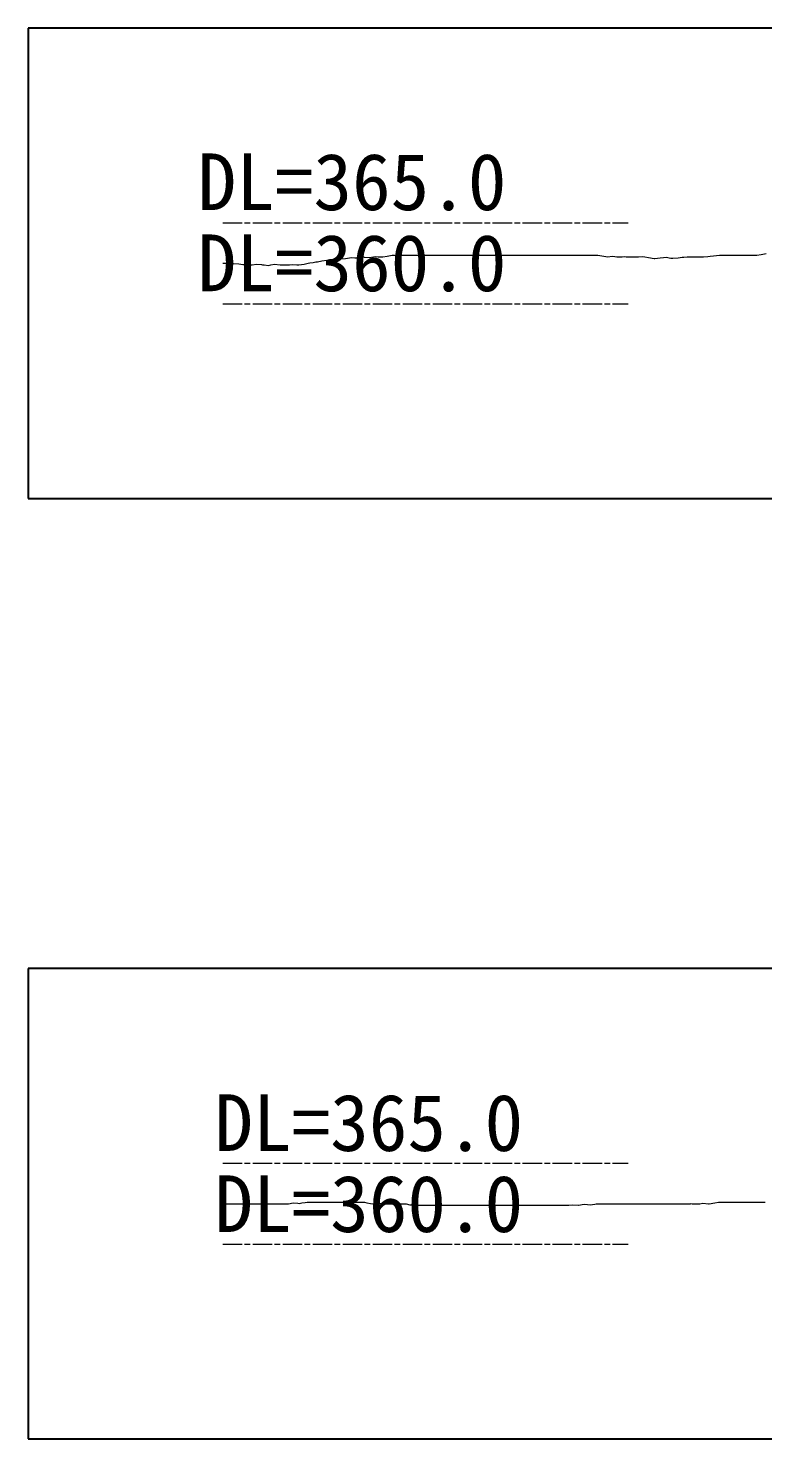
# Model space of a CAD drawing. Header units: millimetres. Extents: x 468560 to 900835, y -713847 to -431684.
# Drawn here: x 776335 to 821649, y -531847 to -444847 of the extents above; entities that cross this region are included whole.
import ezdxf

# ---------------------------------------------------------------- set-up
doc = ezdxf.new("R2010")
doc.units = ezdxf.units.MM
doc.header["$LTSCALE"] = 100
doc.linetypes.add('SXF_一点短鎖線', pattern=[9.25, 6, -1.5, 0.25, -1.5])
doc.linetypes.add('SXF_一点鎖線', pattern=[18.5, 12, -1.5, 3.5, -1.5])
for name, color, linetype, lineweight in [('D-BGD', 7, 'Continuous', 13), ('D-BMK', 2, 'SXF_一点短鎖線', 13), ('D-BMK-HTXT', 7, 'Continuous', 13)]:
    doc.layers.add(name, color=color, linetype=linetype, lineweight=lineweight)
doc.layers.add('横断ビュー', color=7, linetype='Continuous')
doc.styles.add('MS ゴシック', font='MS Gothic.ttf')
doc.styles.get("Standard").update_dxf_attribs({"font": 'txt', "bigfont": 'extfont2.shx'})

msp = doc.modelspace()

# ---------------------------------------------------------------- linework, layer by layer
at = {"layer": 'D-BGD', "color": 7, "linetype": 'Continuous', "lineweight": 13}
for p, q in [((788335.1085474063, -459346.9212089977), (788412.6737173069, -459346.9212089977)), ((788412.6737173069, -459346.9212089977), (788892.6778538767, -459346.9212089977)), ((788892.6778538767, -459346.9212089977), (788954.0901757944, -459353.0421688608)), ((788954.0901757944, -459353.0421688608), (788989.390796775, -459356.5605781577)), ((788989.390796775, -459356.5605781577), (789320.3031549323, -459389.5425791717)), ((793348.6459255163, -459391.0470925621), (793603.1274324749, -459346.9212089977)), ((793603.1274324749, -459346.9212089977), (793714.8589046542, -459327.5475028581)), ((793714.8589046542, -459327.5475028581), (793909.237613814, -459293.843158727)), ((793909.237613814, -459293.843158727), (794081.0718837995, -459264.047913169)), ((794081.0718837995, -459264.047913169), (794179.8445119355, -459246.9212089977)), ((794179.8445119355, -459246.9212089977), (794447.2848629374, -459200.5483234799)), ((794447.2848629374, -459200.5483234799), (794756.5615913961, -459146.9212089977)), ((794756.5615913961, -459146.9212089977), (794912.5495658014, -459119.8736357666)), ((794912.5495658014, -459119.8736357666), (795333.2786708567, -459088.8552360139)), ((795333.2786708567, -459088.8552360139), (795545.923800366, -459073.1778998128)), ((795545.923800366, -459073.1778998128), (795909.9957503174, -459046.3365685469)), ((795909.9957503174, -459046.3365685469), (795912.1367795188, -459046.5499647087)), ((795912.1367795188, -459046.5499647087), (795915.8615177963, -459045.9041128061)), ((795915.8615177963, -459045.9041128061), (796278.3497586567, -458983.0503750197)), ((796278.3497586567, -458983.0503750197), (796486.712829778, -459003.8179010875)), ((796486.712829778, -459003.8179010875), (796644.562737802, -459019.5507853231)), ((796644.562737802, -459019.5507853231), (796919.1734697837, -458971.9345898381)), ((796919.1734697837, -458971.9345898381), (797010.7757169474, -458956.0511956341)), ((797010.7757169474, -458956.0511956341), (797063.429909246, -458961.2992336131)), ((797063.429909246, -458961.2992336131), (797376.9886960853, -458992.551605945)), ((797376.9886960853, -458992.551605945), (797640.1469886992, -458946.9212089977)), ((797640.1469886992, -458946.9212089977), (797743.2016752306, -458929.0520162485)), ((797743.2016752306, -458929.0520162485), (797922.4854217712, -458946.9212089977)), ((797922.4854217712, -458946.9212089977), (798109.4146543685, -458946.9212089977)), ((798109.4146543685, -458946.9212089977), (798216.8640681673, -458946.9212089977)), ((798216.8640681673, -458946.9212089977), (798475.6276335213, -458902.0528368703)), ((798475.6276335213, -458902.0528368703), (798793.5811476279, -458846.9212089977)), ((798793.5811476279, -458846.9212089977), (798841.8406126592, -458846.9212089977)), ((798841.8406126592, -458846.9212089977), (798925.7973737661, -458846.9212089977)), ((798925.7973737661, -458846.9212089977), (799208.0535917971, -458875.0536574773)), ((799208.0535917971, -458875.0536574773), (799370.2982270885, -458846.9212089977)), ((799370.2982270885, -458846.9212089977), (799574.2665709499, -458846.9212089977)), ((799574.2665709499, -458846.9212089977), (799929.1093257461, -458846.9212089977)), ((799929.1093257461, -458846.9212089977), (799940.4795500878, -458846.9212089977)), ((799940.4795500878, -458846.9212089977), (799947.0153065491, -458846.9212089977)), ((799947.0153065491, -458846.9212089977), (800306.6925292332, -458846.9212089977)), ((800306.6925292332, -458846.9212089977), (800523.7323860172, -458846.9212089977)), ((800523.7323860172, -458846.9212089977), (800672.9055083785, -458846.9212089977)), ((800672.9055083785, -458846.9212089977), (800932.4212777335, -458846.9212089977)), ((800932.4212777335, -458846.9212089977), (801039.1184875164, -458846.9212089977)), ((801039.1184875164, -458846.9212089977), (801100.4494654704, -458846.9212089977)), ((801100.4494654704, -458846.9212089977), (801405.3314666618, -458846.9212089977)), ((801405.3314666618, -458846.9212089977), (801677.1665449385, -458846.9212089977)), ((801677.1665449385, -458846.9212089977), (801771.5444457997, -458846.9212089977)), ((801771.5444457997, -458846.9212089977), (801935.7332297284, -458846.9212089977)), ((801935.7332297284, -458846.9212089977), (802137.7574249525, -458846.9212089977)), ((802137.7574249525, -458846.9212089977), (802253.8836243991, -458846.9212089977)), ((802253.8836243991, -458846.9212089977), (802503.9704040904, -458846.9212089977)), ((802503.9704040904, -458846.9212089977), (802830.6007038597, -458846.9212089977)), ((802830.6007038597, -458846.9212089977), (802870.1833832283, -458846.9212089977)), ((802870.1833832283, -458846.9212089977), (802939.0451817233, -458846.9212089977)), ((802939.0451817233, -458846.9212089977), (803236.396362381, -458846.9212089977)), ((803236.396362381, -458846.9212089977), (803407.3177833203, -458846.9212089977)), ((803407.3177833203, -458846.9212089977), (803942.3571337033, -458846.9212089977)), ((803942.3571337033, -458846.9212089977), (803984.0348627884, -458846.9212089977)), ((803984.0348627884, -458846.9212089977), (804335.0352998022, -458846.9212089977)), ((804335.0352998022, -458846.9212089977), (804560.751942249, -458846.9212089977)), ((804560.751942249, -458846.9212089977), (804701.2482789475, -458846.9212089977)), ((804701.2482789475, -458846.9212089977), (804945.6690856684, -458846.9212089977)), ((804945.6690856684, -458846.9212089977), (805067.4612580854, -458846.9212089977)), ((805067.4612580854, -458846.9212089977), (805137.4690217171, -458846.9212089977)), ((805137.4690217171, -458846.9212089977), (805433.6742372308, -458846.9212089977)), ((805433.6742372308, -458846.9212089977), (805714.1861011777, -458846.9212089977)), ((805714.1861011777, -458846.9212089977), (805799.8872163761, -458846.9212089977)), ((805799.8872163761, -458846.9212089977), (805948.9810376558, -458846.9212089977)), ((805948.9810376558, -458846.9212089977), (806166.100195514, -458846.9212089977)), ((806166.100195514, -458846.9212089977), (806290.9031806383, -458846.9212089977)), ((806290.9031806383, -458846.9212089977), (806532.3131746668, -458846.9212089977)), ((806532.3131746668, -458846.9212089977), (806867.620260099, -458846.9212089977)), ((806867.620260099, -458846.9212089977), (806898.5261538047, -458846.9212089977)), ((806898.5261538047, -458846.9212089977), (806952.2929896507, -458846.9212089977)), ((806952.2929896507, -458846.9212089977), (807444.337339567, -458846.9212089977)), ((807444.337339567, -458846.9212089977), (807955.6049416382, -458846.9212089977)), ((807955.6049416382, -458846.9212089977), (808021.0544190276, -458846.9212089977)), ((808021.0544190276, -458846.9212089977), (808109.5361000989, -458846.9212089977)), ((808109.5361000989, -458846.9212089977), (808597.7714984883, -458846.9212089977)), ((808597.7714984883, -458846.9212089977), (808958.9168936107, -458846.9212089977)), ((808958.9168936107, -458846.9212089977), (809095.8040286545, -458846.9212089977)), ((809095.8040286545, -458846.9212089977), (809174.4885779563, -458846.9212089977)), ((809174.4885779563, -458846.9212089977), (809462.0170078073, -458846.9212089977)), ((809462.0170078073, -458846.9212089977), (809751.205657417, -458846.9212089977)), ((809751.205657417, -458846.9212089977), (809828.2299869452, -458846.9212089977)), ((809828.2299869452, -458846.9212089977), (809962.2288455982, -458846.9212089977)), ((809962.2288455982, -458846.9212089977), (810194.4429660905, -458846.9212089977)), ((810194.4429660905, -458846.9212089977), (810327.9227368776, -458846.9212089977)), ((810327.9227368776, -458846.9212089977), (810560.6559452359, -458846.9212089977)), ((810560.6559452359, -458846.9212089977), (810904.6398163382, -458846.9212089977)), ((810904.6398163382, -458846.9212089977), (810926.8689243738, -458846.9212089977)), ((810926.8689243738, -458846.9212089977), (810965.5407975856, -458846.9212089977)), ((810965.5407975856, -458846.9212089977), (811293.0819035191, -458846.9212089977)), ((811293.0819035191, -458846.9212089977), (811481.3568958063, -458846.9212089977)), ((811481.3568958063, -458846.9212089977), (811968.8527495582, -458931.4506726018)), ((811968.8527495582, -458931.4506726018), (812058.0739752669, -458938.0285385228)), ((812058.0739752669, -458938.0285385228), (812391.7208409477, -458904.7739894292)), ((812391.7208409477, -458904.7739894292), (812634.791054735, -458946.9212089977)), ((812634.791054735, -458946.9212089977), (812757.933820093, -458946.9212089977)), ((812757.933820093, -458946.9212089977), (812972.1647015456, -458946.9212089977)), ((812972.1647015456, -458946.9212089977), (813124.146799231, -458931.7731688074)), ((813124.146799231, -458931.7731688074), (813211.5081341881, -458946.9212089977)), ((813211.5081341881, -458946.9212089977), (813490.3597783763, -458946.9212089977)), ((813490.3597783763, -458946.9212089977), (813788.2252136562, -458946.9212089977)), ((813788.2252136562, -458946.9212089977), (813856.5727575216, -458946.9212089977)), ((813856.5727575216, -458946.9212089977), (813975.476653533, -458946.9212089977)), ((813975.476653533, -458946.9212089977), (814222.7857366595, -458922.2719378895)), ((814222.7857366595, -458922.2719378895), (814364.9422931094, -458946.9212089977)), ((814364.9422931094, -458946.9212089977), (814588.9987158049, -458985.7715275786)), ((814588.9987158049, -458985.7715275786), (814941.6593725774, -459046.9212089903)), ((814941.6593725774, -459046.9212089903), (814955.2116949502, -459046.9212089903)), ((814955.2116949502, -459046.9212089903), (814978.788605528, -459046.9212089903)), ((814978.788605528, -459046.9212089903), (815321.4246740881, -459012.7707069567)), ((815321.4246740881, -459012.7707069567), (815518.3764520381, -458993.1405433319)), ((815518.3764520381, -458993.1405433319), (815687.6376532335, -458976.2702966533)), ((815687.6376532335, -458976.2702966533), (815982.1005575154, -459027.3287644512)), ((815982.1005575154, -459027.3287644512), (816053.8506323788, -459039.7698863498)), ((816053.8506323788, -459039.7698863498), (816095.0935314987, -459035.6592107988)), ((816095.0935314987, -459035.6592107988), (816420.0636115242, -459003.2694760389)), ((816420.0636115242, -459003.2694760389), (816671.8106109593, -458978.1778782583)), ((816671.8106109593, -458978.1778782583), (816786.2765906621, -458966.7690657354)), ((816786.2765906621, -458966.7690657354), (816985.4125095028, -458946.9212089977)), ((816985.4125095028, -458946.9212089977), (817152.4895698074, -458946.9212089977)), ((817152.4895698074, -458946.9212089977), (817248.5276904199, -458946.9212089977)), ((817248.5276904199, -458946.9212089977), (817518.7025489528, -458946.9212089977)), ((817518.7025489528, -458946.9212089977), (817825.244769888, -458946.9212089977)), ((817825.244769888, -458946.9212089977), (817884.9155280907, -458946.9212089977)), ((817884.9155280907, -458946.9212089977), (817988.7244614977, -458946.9212089977)), ((817988.7244614977, -458946.9212089977), (818251.128507236, -458920.7674244992)), ((818251.128507236, -458920.7674244992), (818401.9618493486, -458905.7338806666)), ((818401.9618493486, -458905.7338806666), (818617.3414863814, -458884.2670141957)), ((818617.3414863814, -458884.2670141957), (818978.6789288092, -458848.252548126)), ((818978.6789288092, -458848.252548126), (818983.5544655193, -458847.7666038848)), ((818983.5544655193, -458847.7666038848), (818992.0364134703, -458846.9212089977)), ((818992.0364134703, -458846.9212089977), (819349.7674446646, -458846.9212089977)), ((819349.7674446646, -458846.9212089977), (819555.3960082773, -458846.9212089977)), ((819555.3960082773, -458846.9212089977), (819715.9804238025, -458846.9212089977)), ((819715.9804238025, -458846.9212089977), (819995.3483654577, -458846.9212089977)), ((819995.3483654577, -458846.9212089977), (820082.1934029553, -458846.9212089977)), ((820082.1934029553, -458846.9212089977), (820132.1130877379, -458846.9212089977)), ((820132.1130877379, -458846.9212089977), (820317.0064286757, -458846.9212089977)), ((820317.0064286757, -458846.9212089977), (820708.830167206, -458846.9212089977)), ((820708.830167206, -458846.9212089977), (820814.6193612311, -458846.9212089977)), ((820814.6193612311, -458846.9212089977), (820998.6603174303, -458846.9212089977)), ((820998.6603174303, -458846.9212089977), (821180.8323403765, -458846.9212089977)), ((821180.8323403765, -458846.9212089977), (821285.5472466741, -458846.9212089977)), ((821285.5472466741, -458846.9212089977), (821547.0453195143, -458801.5786862648)), ((821547.0453195143, -458801.5786862648), (821862.2643261347, -458746.9212089977)), ((789320.3031549323, -459389.5425791717), (789566.1078762356, -459414.0419106907)), ((789566.1078762356, -459414.0419106907), (789686.5161340851, -459426.0429894752)), ((789686.5161340851, -459426.0429894752), (789895.9898058567, -459446.9212089977)), ((789895.9898058567, -459446.9212089977), (790052.729113223, -459446.9212089977)), ((790052.729113223, -459446.9212089977), (790142.8249557037, -459446.9212089977)), ((790142.8249557037, -459446.9212089977), (790418.9420923684, -459399.0438100896)), ((790418.9420923684, -459399.0438100896), (790719.5420351569, -459429.0045757568)), ((790719.5420351569, -459429.0045757568), (790785.1550715063, -459435.5442204005)), ((790785.1550715063, -459435.5442204005), (790899.3017578442, -459446.9212089977)), ((790899.3017578442, -459446.9212089977), (791151.3680506516, -459472.0446307114)), ((791151.3680506516, -459472.0446307114), (791296.2591146249, -459446.9212089977)), ((791296.2591146249, -459446.9212089977), (791517.581029797, -459408.5450410149)), ((791517.581029797, -459408.5450410149), (791872.9761940856, -459443.967240823)), ((791872.9761940856, -459443.967240823), (791883.7940089349, -459445.0454513258)), ((791883.7940089349, -459445.0454513258), (791902.6137098316, -459446.9212089977)), ((791902.6137098316, -459446.9212089977), (792250.0069880877, -459446.9212089977)), ((792250.0069880877, -459446.9212089977), (792449.6932735536, -459446.9212089977)), ((792449.6932735536, -459446.9212089977), (792616.2199672256, -459418.0462719402)), ((792616.2199672256, -459418.0462719402), (792905.925661819, -459446.9212089977)), ((792905.925661819, -459446.9212089977), (792982.4329463635, -459446.9212089977)), ((792982.4329463635, -459446.9212089977), (793026.4103530068, -459446.9212089977)), ((793026.4103530068, -459446.9212089977), (793348.6459255163, -459391.0470925621)), ((788335.1085472759, -517346.9212091016), (788346.0423225891, -517346.9212091016)), ((788346.0423225891, -517346.9212091016), (788659.7018698659, -517346.9212091016)), ((788659.7018698659, -517346.9212091016), (788922.7594020423, -517346.9212091016)), ((788922.7594020423, -517346.9212091016), (789025.9148490187, -517346.9212091016)), ((789025.9148490187, -517346.9212091016), (789205.3738880139, -517346.9212091016)), ((789205.3738880139, -517346.9212091016), (789392.1278281566, -517346.9212091016)), ((789392.1278281566, -517346.9212091016), (789499.4764815103, -517346.9212091016)), ((789499.4764815103, -517346.9212091016), (789897.0761708226, -517346.9212091016)), ((789897.0761708226, -517346.9212091016), (790076.193560971, -517346.9212091016)), ((790076.193560971, -517346.9212091016), (790124.5537864398, -517346.9212091016)), ((790124.5537864398, -517346.9212091016), (790208.6858400088, -517346.9212091016)), ((790208.6858400088, -517346.9212091016), (790490.7667655852, -517346.9212091016)), ((790490.7667655852, -517346.9212091016), (790652.9106404316, -517346.9212091016)), ((790652.9106404316, -517346.9212091016), (790856.9797447305, -517346.9212091016)), ((790856.9797447305, -517346.9212091016), (791211.9977919888, -517346.9212091016)), ((791211.9977919888, -517346.9212091016), (791223.1927238684, -517346.9212091016)), ((791223.1927238684, -517346.9212091016), (791229.6277198922, -517346.9212091016)), ((791229.6277198922, -517346.9212091016), (791589.4057030212, -517346.9212091016)), ((791589.4057030212, -517346.9212091016), (791806.3447993528, -517346.9212091016)), ((791806.3447993528, -517346.9212091016), (791955.6186821591, -517346.9212091016)), ((791955.6186821591, -517346.9212091016), (792215.3097439837, -517346.9212091016)), ((792215.3097439837, -517346.9212091016), (792321.831661297, -517346.9212091016)), ((792321.831661297, -517346.9212091016), (792383.0618788134, -517346.9212091016)), ((792383.0618788134, -517346.9212091016), (792688.0446404498, -517294.0386480438)), ((792688.0446404498, -517294.0386480438), (792959.7789582815, -517321.1223798143)), ((792959.7789582815, -517321.1223798143), (793054.2576195877, -517330.5390583547)), ((793054.2576195877, -517330.5390583547), (793218.6216959786, -517302.0391088622)), ((793218.6216959786, -517302.0391088622), (793420.470598733, -517267.0394686656)), ((793420.470598733, -517267.0394686656), (793536.4960377347, -517246.9212091016)), ((793536.4960377347, -517246.9212091016), (793786.683577871, -517246.9212091016)), ((793786.683577871, -517246.9212091016), (794113.2131172027, -517246.9212091016)), ((794113.2131172027, -517246.9212091016), (794152.8965570163, -517246.9212091016)), ((794152.8965570163, -517246.9212091016), (794221.933647966, -517246.9212091016)), ((794221.933647966, -517246.9212091016), (794519.1095361616, -517246.9212091016)), ((794519.1095361616, -517246.9212091016), (794689.9301966634, -517246.9212091016)), ((794689.9301966634, -517246.9212091016), (794885.3225152995, -517246.9212091016)), ((794885.3225152995, -517246.9212091016), (795225.245599946, -517246.9212091016)), ((795225.245599946, -517246.9212091016), (795251.5354944523, -517246.9212091016)), ((795251.5354944523, -517246.9212091016), (795266.647276124, -517246.9212091016)), ((795266.647276124, -517246.9212091016), (795617.7484735902, -517246.9212091016)), ((795617.7484735902, -517246.9212091016), (795843.3643555846, -517246.9212091016)), ((795843.3643555846, -517246.9212091016), (795983.9614527281, -517246.9212091016)), ((795983.9614527281, -517246.9212091016), (796228.5575519409, -517246.9212091016)), ((796228.5575519409, -517246.9212091016), (796350.1744318809, -517246.9212091016)), ((796350.1744318809, -517246.9212091016), (796420.0814350527, -517246.9212091016)), ((796420.0814350527, -517246.9212091016), (796716.3874110188, -517246.9212091016)), ((796716.3874110188, -517246.9212091016), (796996.7985145133, -517246.9212091016)), ((796996.7985145133, -517246.9212091016), (797082.6003901642, -517246.9212091016)), ((797082.6003901642, -517246.9212091016), (797231.8695039283, -517287.6814011903)), ((797231.8695039283, -517287.6814011903), (797448.8133693021, -517325.2984361472)), ((797448.8133693021, -517325.2984361472), (797573.5155939739, -517346.9212091016)), ((797573.5155939739, -517346.9212091016), (797815.0263484474, -517305.0443923594)), ((797815.0263484474, -517305.0443923594), (798150.2326734345, -517338.4543726044)), ((798150.2326734345, -517338.4543726044), (798235.1814559232, -517346.9212091016)), ((798235.1814559232, -517346.9212091016), (798726.9497529026, -517346.9212091016)), ((798726.9497529026, -517346.9212091016), (798913.665285876, -517346.9212091016)), ((798913.665285876, -517346.9212091016), (799238.4934078958, -517346.9212091016)), ((799238.4934078958, -517346.9212091016), (799279.8782650214, -517342.7963846149)), ((799279.8782650214, -517342.7963846149), (799303.6668323632, -517346.9212091016)), ((799303.6668323632, -517346.9212091016), (799646.0912441667, -517346.9212091016)), ((799646.0912441667, -517346.9212091016), (799880.3839118239, -517410.898370211)), ((799880.3839118239, -517410.898370211), (800012.3042233046, -517424.0468542026)), ((800012.3042233046, -517424.0468542026), (800241.8053598832, -517446.9212091016)), ((800241.8053598832, -517446.9212091016), (800378.5172024425, -517433.2951536821)), ((800378.5172024425, -517433.2951536821), (800457.1009912845, -517446.9212091016)), ((800457.1009912845, -517446.9212091016), (800744.7301815953, -517446.9212091016)), ((800744.7301815953, -517446.9212091016), (801033.8180707525, -517446.9212091016)), ((801033.8180707525, -517446.9212091016), (801110.9431607332, -517433.548085128)), ((801110.9431607332, -517433.548085128), (801245.1173118707, -517446.9212091016)), ((801245.1173118707, -517446.9212091016), (801477.1561398786, -517446.9212091016)), ((801477.1561398786, -517446.9212091016), (801610.5351502057, -517446.9212091016)), ((801610.5351502057, -517446.9212091016), (801843.3691190239, -517446.9212091016)), ((801843.3691190239, -517446.9212091016), (802187.2522296738, -517446.9212091016)), ((802187.2522296738, -517446.9212091016), (802209.5820981618, -517446.9212091016)), ((802209.5820981618, -517446.9212091016), (802248.4292638656, -517446.9212091016)), ((802248.4292638656, -517446.9212091016), (802575.7950773071, -517446.9212091016)), ((802575.7950773071, -517446.9212091016), (802763.969309127, -517446.9212091016)), ((802763.969309127, -517446.9212091016), (802942.0080564525, -517446.9212091016)), ((802942.0080564525, -517446.9212091016), (803251.741215853, -517446.9212091016)), ((803251.741215853, -517446.9212091016), (803308.2210355978, -517446.9212091016)), ((803308.2210355978, -517446.9212091016), (803340.686388595, -517446.9212091016)), ((803340.686388595, -517446.9212091016), (803674.4340147357, -517446.9212091016)), ((803674.4340147357, -517446.9212091016), (803917.4034680631, -517446.9212091016)), ((803917.4034680631, -517446.9212091016), (804040.6469938736, -517446.9212091016)), ((804040.6469938736, -517446.9212091016), (804255.0531678256, -517446.9212091016)), ((804255.0531678256, -517446.9212091016), (804406.859973019, -517446.9212091016)), ((804406.859973019, -517446.9212091016), (804494.1205475237, -517446.9212091016)), ((804494.1205475237, -517446.9212091016), (804773.0729521643, -517446.9212091016)), ((804773.0729521643, -517446.9212091016), (805070.8376269843, -517446.9212091016)), ((805070.8376269843, -517446.9212091016), (805139.2859313097, -517446.9212091016)), ((805139.2859313097, -517446.9212091016), (805258.3651198056, -517446.9212091016)), ((805258.3651198056, -517446.9212091016), (805505.4989104476, -517446.9212091016)), ((805505.4989104476, -517446.9212091016), (805647.5547064524, -517446.9212091016)), ((805647.5547064524, -517446.9212091016), (805871.7118895929, -517446.9212091016)), ((805871.7118895929, -517446.9212091016), (806224.271785913, -517446.9212091016)), ((806224.271785913, -517446.9212091016), (806261.677071793, -517446.9212091016)), ((806261.677071793, -517446.9212091016), (806800.9888653811, -517446.9212091016)), ((806800.9888653811, -517446.9212091016), (806970.3508270215, -517446.9212091016)), ((806970.3508270215, -517446.9212091016), (807264.989023773, -517446.9212091016)), ((807264.989023773, -517446.9212091016), (807377.7059448417, -517446.9212091016)), ((807377.7059448417, -517446.9212091016), (807530.0888676401, -517446.9212091016)), ((807530.0888676401, -517446.9212091016), (807954.4230243023, -517446.9212091016)), ((807954.4230243023, -517446.9212091016), (808268.3009757455, -517446.9212091016)), ((808268.3009757455, -517446.9212091016), (808435.202743588, -517446.9212091016)), ((808435.202743588, -517446.9212091016), (808531.1401037704, -517446.9212091016)), ((808531.1401037704, -517446.9212091016), (808801.4157227334, -517446.9212091016)), ((808801.4157227334, -517446.9212091016), (809107.857183231, -517446.9212091016)), ((809107.857183231, -517446.9212091016), (809167.6287018713, -517436.5571119087)), ((809167.6287018713, -517436.5571119087), (809271.6129276957, -517446.9212091016)), ((809271.6129276957, -517446.9212091016), (809533.8416810166, -517446.9212091016)), ((809533.8416810166, -517446.9212091016), (809684.5742626991, -517446.9212091016)), ((809684.5742626991, -517446.9212091016), (809900.0546601545, -517409.5579325231)), ((809900.0546601545, -517409.5579325231), (810261.2913421597, -517445.5623557987)), ((810261.2913421597, -517445.5623557987), (810266.2676392999, -517446.0583428266)), ((810266.2676392999, -517446.0583428266), (810274.9248796906, -517444.5572185041)), ((810274.9248796906, -517444.5572185041), (810632.4806184452, -517382.5587531375)), ((810632.4806184452, -517382.5587531375), (810838.0084216278, -517403.0436883392)), ((810838.0084216278, -517403.0436883392), (810998.6935975831, -517419.0591634484)), ((810998.6935975831, -517419.0591634484), (811278.2368316781, -517370.5876955437)), ((811278.2368316781, -517370.5876955437), (811364.9065767359, -517355.5595737593)), ((811364.9065767359, -517355.5595737593), (811414.725501081, -517346.9212091016)), ((811414.725501081, -517346.9212091016), (811731.1195558738, -517346.9212091016)), ((811731.1195558738, -517346.9212091016), (811991.442580549, -517346.9212091016)), ((811991.442580549, -517346.9212091016), (812097.3325350117, -517346.9212091016)), ((812097.3325350117, -517346.9212091016), (812281.548783673, -517346.9212091016)), ((812281.548783673, -517346.9212091016), (812463.5455141645, -517346.9212091016)), ((812463.5455141645, -517346.9212091016), (812568.1596600022, -517346.9212091016)), ((812568.1596600022, -517346.9212091016), (812829.7584933024, -517346.9212091016)), ((812829.7584933024, -517346.9212091016), (813144.8767394703, -517346.9212091016)), ((813144.8767394703, -517346.9212091016), (813195.9714724477, -517346.9212091016)), ((813195.9714724477, -517346.9212091016), (813284.8607356604, -517346.9212091016)), ((813284.8607356604, -517346.9212091016), (813562.1844515856, -517346.9212091016)), ((813562.1844515856, -517346.9212091016), (813721.5938189309, -517346.9212091016)), ((813721.5938189309, -517346.9212091016), (813928.397430731, -517346.9212091016)), ((813928.397430731, -517346.9212091016), (814288.1726876479, -517346.9212091016)), ((814288.1726876479, -517346.9212091016), (814294.6104098763, -517346.9212091016)), ((814294.6104098763, -517346.9212091016), (814298.310898399, -517346.9212091016)), ((814298.310898399, -517346.9212091016), (814660.8233890142, -517346.9212091016)), ((814660.8233890142, -517346.9212091016), (814875.0279778522, -517346.9212091016)), ((814875.0279778522, -517346.9212091016), (815291.4846396428, -517346.9212091016)), ((815291.4846396428, -517346.9212091016), (815451.7450573202, -517346.9212091016)), ((815451.7450573202, -517346.9212091016), (815759.4623264428, -517346.9212091016)), ((815759.4623264428, -517346.9212091016), (816028.4621367883, -517346.9212091016)), ((816028.4621367883, -517346.9212091016), (816125.6753055882, -517346.9212091016)), ((816125.6753055882, -517346.9212091016), (816294.796591593, -517346.9212091016)), ((816294.796591593, -517346.9212091016), (816491.8882847261, -517346.9212091016)), ((816491.8882847261, -517346.9212091016), (816605.1792162564, -517346.9212091016)), ((816605.1792162564, -517346.9212091016), (816858.1012638714, -517346.9212091016)), ((816858.1012638714, -517346.9212091016), (817181.896295717, -517346.9212091016)), ((817181.896295717, -517346.9212091016), (817224.3142430168, -517339.566138682)), ((817224.3142430168, -517339.566138682), (817298.1085435804, -517346.9212091016)), ((817298.1085435804, -517346.9212091016), (817590.5272221621, -517346.9212091016)), ((817590.5272221621, -517346.9212091016), (817758.6133751776, -517346.9212091016)), ((817758.6133751776, -517346.9212091016), (817956.7402013, -517312.5669592964)), ((817956.7402013, -517312.5669592964), (818301.4204955678, -517346.9212091016)), ((818301.4204955678, -517346.9212091016), (818322.9531804454, -517346.9212091016)), ((818322.9531804454, -517346.9212091016), (818335.3304546382, -517346.9212091016)), ((818335.3304546382, -517346.9212091016), (818689.1661595907, -517285.5677799182)), ((818689.1661595907, -517285.5677799182), (818912.0475340988, -517246.9212091016)), ((818912.0475340988, -517246.9212091016), (819055.3791387286, -517246.9212091016)), ((819055.3791387286, -517246.9212091016), (819304.7324475553, -517246.9212091016))]:
    msp.add_line(p, q, dxfattribs=at)
msp.add_lwpolyline([(819304.7324475553, -517246.9212091016), (819421.5921178814, -517246.9212091016), (819488.7646135595, -517246.9212091016), (819787.8050970193, -517246.9212091016), (820065.4816930275, -517246.9212091016), (820154.0180761572, -517246.9212091016), (820308.0443995502, -517246.9212091016), (820520.2310553025, -517246.9212091016), (820642.1987724807, -517246.9212091016), (820886.4440344479, -517246.9212091016), (821218.9158519488, -517246.9212091016), (821252.6570135932, -517246.9212091016), (821311.3563515451, -517246.9212091016), (821618.8699927311, -517246.9212091016), (821795.632931402, -517246.9212091016)], dxfattribs=at)
at = {"layer": 'D-BMK', "color": 2, "linetype": 'SXF_一点鎖線', "lineweight": 13, "true_color": 0xffff00}
for p, q in [((788335.1085474025, -456846.9212089973), (813335.1085474025, -456846.9212089973)), ((788335.1085474025, -461846.9212089973), (813335.1085474025, -461846.9212089973)), ((788335.1085474025, -514846.9212089973), (813335.1085474025, -514846.9212089973)), ((788335.1085474025, -519846.9212089973), (813335.1085474025, -519846.9212089973))]:
    msp.add_line(p, q, dxfattribs=at)
at = {"layer": '横断ビュー', "color": 3, "linetype": 'Continuous', "lineweight": -3}
for p, q in [((900335.1085474025, -444846.9212089973), (776335.1085474025, -444846.9212089973)), ((776335.1085474025, -444846.9212089973), (776335.1085474025, -473846.9212089973)), ((776335.1085474025, -473846.9212089973), (900335.1085474025, -473846.9212089973)), ((900335.1085474025, -502846.9212089973), (776335.1085474025, -502846.9212089973)), ((776335.1085474025, -502846.9212089973), (776335.1085474025, -531846.9212089973)), ((776335.1085474025, -531846.9212089973), (900335.1085474025, -531846.9212089973))]:
    msp.add_line(p, q, dxfattribs=at)

# ---------------------------------------------------------------- texts
at = {"layer": 'D-BMK-HTXT', "color": 7, "style": 'MS ゴシック'}
for s, p in [('DL=365.0', (787819.8801210066, -514096.9212089973)), ('DL=360.0', (787819.8801210066, -519096.9212089973))]:
    msp.add_text(s, height=3500, dxfattribs=at).set_placement(p)
at = {"layer": 'D-BMK-HTXT', "color": 7, "linetype": 'Continuous', "lineweight": 13, "char_height": 3500, "attachment_point": 6}
for s, insert in [('{\\fMS Gothic|b0|i0|c128|p49;DL=365.0}', (805835.1085474025, -454346.9212089973)), ('{\\fMS Gothic|b0|i0|c128|p49;DL=360.0}', (805835.1085474025, -459346.9212089973))]:
    msp.add_mtext(s, dxfattribs=dict(at, insert=insert))

doc.saveas('drawing.dxf')
